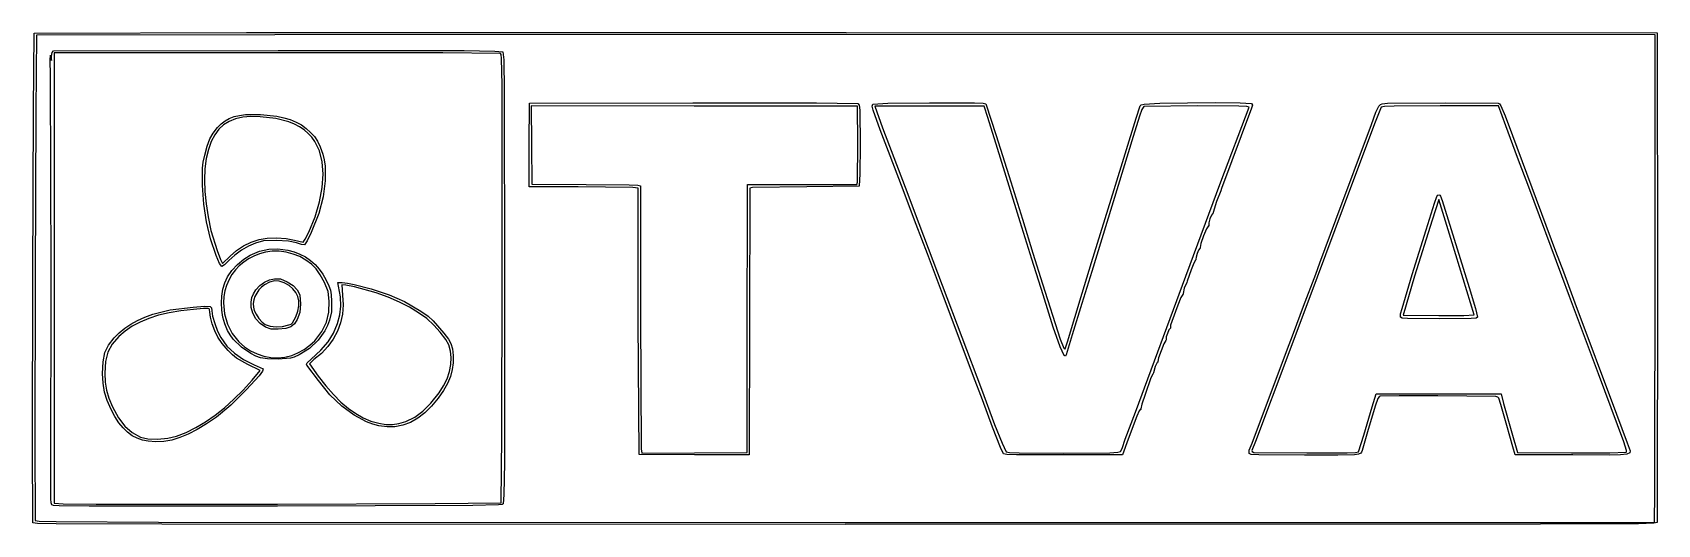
# Model space of a CAD drawing. Extents: x 3 to 412, y 0 to 124.
import ezdxf

# ---------------------------------------------------------------- set-up
doc = ezdxf.new("R2010")
doc.units = 0

msp = doc.modelspace()

# ---------------------------------------------------------------- linework, layer by layer
at = {"layer": 'Image'}
for p, q in [((3.430813, 104.53093), (3.644028, 123.819913)), ((3.644028, 123.819913), (57.042071, 123.993224)), ((4.212673, 123.317503), (4.007267, 104.195017)), ((64.199002, 123.455645), (4.212673, 123.317503)), ((57.042071, 123.993224), (208.130066, 124.010705)), ((208.108992, 123.473801), (64.199002, 123.455645)), ((411.7828, 123.406512), (208.108992, 123.473801)), ((208.130066, 124.010705), (412.359273, 123.943417)), ((411.828387, 69.447594), (411.7828, 123.406512)), ((412.359273, 123.943417), (412.409941, 62.467833)), ((7.974632, 118.075857), (8.110666, 118.950018)), ((8.110666, 118.950018), (8.437345, 119.351006)), ((8.437345, 119.351006), (65.055882, 119.513953)), ((8.682654, 118.842823), (8.614154, 62.333608)), ((64.598596, 118.912385), (8.682654, 118.842823)), ((106.491311, 118.896554), (64.598596, 118.912385)), ((65.055882, 119.513953), (111.887557, 119.445876)), ((121.0127, 118.714047), (106.491311, 118.896554)), ((111.887557, 119.445876), (119.660689, 119.32329)), ((119.660689, 119.32329), (121.655478, 119.10835)), ((121.172901, 118.451559), (121.0127, 118.714047)), ((121.655478, 119.10835), (121.870015, 117.101862)), ((7.670809, 117.171707), (7.695218, 118.142959)), ((7.726699, 113.071098), (7.670809, 117.171707)), ((7.695218, 118.142959), (7.720128, 118.285601)), ((7.720128, 118.285601), (7.753363, 118.171692)), ((7.753363, 118.171692), (7.934506, 116.963656)), ((7.934506, 116.963656), (7.974632, 118.075857)), ((121.293825, 117.454902), (121.172901, 118.451559)), ((121.43732, 110.832877), (121.293825, 117.454902)), ((121.870015, 117.101862), (121.994987, 109.289322)), ((7.877731, 63.016364), (7.726699, 113.071098)), ((121.467219, 62.090604), (121.43732, 110.832877)), ((121.994987, 109.289322), (122.08093, 62.255503)), ((3.258163, 62.317034), (3.430813, 104.53093)), ((4.007267, 104.195017), (3.825279, 62.32765)), ((51.685935, 101.770311), (52.752186, 102.371023)), ((52.752186, 102.371023), (53.939553, 102.820666)), ((53.939553, 102.820666), (55.28334, 103.129823)), ((56.117079, 102.642164), (54.289498, 102.248449)), ((55.28334, 103.129823), (56.818853, 103.309078)), ((58.200503, 102.812881), (56.117079, 102.642164)), ((56.818853, 103.309078), (60.606274, 103.320219)), ((60.561916, 102.771771), (58.200503, 102.812881)), ((64.462464, 102.341979), (60.561916, 102.771771)), ((60.606274, 103.320219), (64.703687, 102.905782)), ((67.720766, 101.519853), (64.462464, 102.341979)), ((64.703687, 102.905782), (66.481046, 102.53471)), ((66.481046, 102.53471), (68.096883, 102.047518)), ((128.299805, 95.688856), (128.369697, 106.225611)), ((128.369697, 106.225611), (169.461305, 106.293577)), ((169.842773, 105.488172), (128.763849, 105.556137)), ((128.763849, 105.556137), (128.833932, 95.689661)), ((169.461305, 106.293577), (200.641728, 106.276847)), ((210.921697, 105.420206), (169.842773, 105.488172)), ((200.641728, 106.276847), (211.071255, 106.082792)), ((210.996248, 96.1586), (210.921697, 105.420206)), ((211.071255, 106.082792), (211.362769, 105.713686)), ((211.362769, 105.713686), (211.517557, 104.428557)), ((211.517557, 104.428557), (211.589594, 95.628142)), ((214.679634, 105.469809), (214.814096, 105.949028)), ((214.891729, 104.41807), (214.679634, 105.469809)), ((214.814096, 105.949028), (218.586159, 106.178623)), ((216.667461, 99.514255), (214.891729, 104.41807)), ((229.108288, 105.489735), (215.329814, 105.414154)), ((215.329814, 105.414154), (217.230872, 99.982774)), ((218.586159, 106.178623), (229.047789, 106.318422)), ((229.047789, 106.318422), (240.380066, 106.324021)), ((242.88676, 105.420206), (229.108288, 105.489735)), ((240.380066, 106.324021), (242.580697, 106.227778)), ((242.580697, 106.227778), (243.29552, 106.049969)), ((243.77627, 102.601457), (242.88676, 105.420206)), ((243.29552, 106.049969), (245.906668, 98.037766)), ((246.179247, 94.816338), (243.77627, 102.601457)), ((275.56838, 84.480925), (281.084116, 102.435309)), ((281.959568, 102.908244), (280.368789, 97.769315)), ((281.084116, 102.435309), (282.116175, 105.548247)), ((282.578226, 104.629803), (281.959568, 102.908244)), ((282.116175, 105.548247), (282.409931, 105.794078)), ((282.409931, 105.794078), (283.15759, 105.959647)), ((283.076214, 105.391428), (282.578226, 104.629803)), ((296.596458, 105.554432), (283.076214, 105.391428)), ((283.15759, 105.959647), (287.116052, 106.191765)), ((287.116052, 106.191765), (300.990282, 106.347188)), ((307.007247, 105.486366), (296.596458, 105.554432)), ((300.990282, 106.347188), (307.318202, 106.265228)), ((302.414056, 86.360091), (309.54605, 105.218867)), ((310.201051, 104.962492), (302.636094, 84.684503)), ((309.031639, 105.38348), (307.007247, 105.486366)), ((307.318202, 106.265228), (310.172741, 106.090317)), ((309.54605, 105.218867), (309.031639, 105.38348)), ((310.172741, 106.090317), (310.430399, 105.733172)), ((310.430399, 105.733172), (310.201051, 104.962492)), ((340.363037, 100.868088), (341.49039, 103.940498)), ((342.839005, 105.218867), (341.306355, 101.393421)), ((341.49039, 103.940498), (342.255166, 105.471634)), ((342.255166, 105.471634), (342.636605, 105.835201)), ((342.636605, 105.835201), (343.08942, 106.02462)), ((343.648199, 105.381496), (342.839005, 105.218867)), ((343.08942, 106.02462), (344.425206, 106.162574)), ((346.086249, 105.484602), (343.648199, 105.381496)), ((344.425206, 106.162574), (359.130419, 106.329337)), ((357.71955, 105.554432), (346.086249, 105.484602)), ((372.342047, 105.554432), (357.71955, 105.554432)), ((359.130419, 106.329337), (372.258015, 106.208504)), ((372.258015, 106.208504), (372.624969, 106.007343)), ((374.223126, 100.520951), (372.342047, 105.554432)), ((372.624969, 106.007343), (372.987722, 105.508551)), ((372.987722, 105.508551), (374.017307, 103.049402)), ((374.017307, 103.049402), (375.904339, 98.037766)), ((47.838449, 97.185307), (48.679684, 98.683253)), ((49.094678, 98.220228), (48.214119, 96.543983)), ((48.679684, 98.683253), (49.775561, 100.073344)), ((50.120349, 99.617627), (49.094678, 98.220228)), ((49.775561, 100.073344), (50.705495, 101.007946)), ((51.313278, 100.74735), (50.120349, 99.617627)), ((50.705495, 101.007946), (51.685935, 101.770311)), ((52.695613, 101.620568), (51.313278, 100.74735)), ((54.289498, 102.248449), (52.695613, 101.620568)), ((69.133712, 100.953124), (67.720766, 101.519853)), ((68.096883, 102.047518), (69.565729, 101.439046)), ((70.415661, 100.278061), (69.133712, 100.953124)), ((69.565729, 101.439046), (70.902116, 100.704133)), ((71.57647, 99.491248), (70.415661, 100.278061)), ((70.902116, 100.704133), (72.120577, 99.837615)), ((72.625991, 98.589269), (71.57647, 99.491248)), ((72.120577, 99.837615), (73.235643, 98.834332)), ((73.4989, 97.637737), (72.625991, 98.589269)), ((73.235643, 98.834332), (74.178816, 97.768303)), ((219.165981, 92.937172), (216.667461, 99.514255)), ((217.230872, 99.982774), (222.941475, 85.01783)), ((331.415158, 76.830033), (340.363037, 100.868088)), ((341.306355, 101.393421), (339.155136, 95.621697)), ((377.186588, 92.534495), (374.223126, 100.520951)), ((46.568648, 93.102322), (47.164041, 95.388625)), ((47.478537, 94.525066), (46.948908, 92.228494)), ((47.164041, 95.388625), (47.838449, 97.185307)), ((48.214119, 96.543983), (47.478537, 94.525066)), ((74.256809, 96.579589), (73.4989, 97.637737)), ((74.178816, 97.768303), (74.953291, 96.594654)), ((75.427497, 94.165624), (74.256809, 96.579589)), ((74.953291, 96.594654), (75.637697, 95.173533)), ((76.137793, 91.391729), (75.427497, 94.165624)), ((75.637697, 95.173533), (76.310664, 93.365093)), ((128.229915, 85.152103), (128.299805, 95.688856)), ((128.833932, 95.689661), (128.904015, 85.823186)), ((210.924369, 86.292977), (210.996248, 96.1586)), ((211.589594, 95.628142), (211.523103, 88.400119)), ((245.906668, 98.037766), (249.526709, 86.360091)), ((249.128993, 85.286281), (246.179247, 94.816338)), ((280.368789, 97.769315), (269.93017, 63.810095)), ((339.155136, 95.621697), (333.28994, 79.917236)), ((375.904339, 98.037766), (386.749305, 68.910689)), ((46.020475, 89.856211), (46.204523, 91.348486)), ((46.204523, 91.348486), (46.568648, 93.102322)), ((46.948908, 92.228494), (46.625366, 89.68154)), ((76.387431, 88.302258), (76.137793, 91.391729)), ((76.310664, 93.365093), (76.678447, 91.952754)), ((76.678447, 91.952754), (76.900873, 90.344746)), ((76.900873, 90.344746), (76.918551, 86.674087)), ((222.015609, 85.420506), (219.165981, 92.937172)), ((379.973838, 85.01783), (377.186588, 92.534495)), ((46.038223, 85.420506), (46.020475, 89.856211)), ((46.625366, 89.68154), (46.508046, 86.911473)), ((46.508046, 86.911473), (46.597082, 83.945565)), ((76.176149, 84.941567), (76.387431, 88.302258)), ((76.918551, 86.674087), (76.381493, 82.617844)), ((210.777938, 85.68896), (210.924369, 86.292977)), ((211.523103, 88.400119), (211.363238, 85.311668)), ((249.526709, 86.360091), (252.472054, 76.964259)), ((293.601114, 62.602059), (302.414056, 86.360091)), ((46.352433, 80.717901), (46.038223, 85.420506)), ((46.597082, 83.945565), (46.892608, 80.811088)), ((76.381493, 82.617844), (75.307492, 78.440746)), ((75.503683, 81.354009), (76.176149, 84.941567)), ((140.589101, 85.149722), (128.229915, 85.152103)), ((128.904015, 85.823186), (142.595891, 85.753635)), ((154.35087, 84.978102), (140.589101, 85.149722)), ((142.595891, 85.753635), (153.448501, 85.629414)), ((153.448501, 85.629414), (155.652288, 85.515895)), ((155.75345, 84.808817), (154.35087, 84.978102)), ((155.652288, 85.515895), (156.290914, 85.350955)), ((155.75345, 51.334411), (155.75345, 84.808817)), ((156.290914, 85.350955), (156.287792, 52.601954)), ((183.211409, 81.595062), (183.270784, 85.68896)), ((183.270784, 85.68896), (197.024361, 85.68896)), ((183.807167, 84.821456), (183.739344, 51.2289)), ((184.540822, 84.96491), (183.807167, 84.821456)), ((198.205679, 85.139728), (184.540822, 84.96491)), ((197.024361, 85.68896), (210.777938, 85.68896)), ((211.363238, 85.311668), (198.205679, 85.139728)), ((225.75091, 75.621998), (222.015609, 85.420506)), ((222.941475, 85.01783), (226.405314, 75.890449)), ((251.934827, 76.293128), (249.128993, 85.286281)), ((269.908421, 66.09194), (275.56838, 84.480925)), ((302.411463, 84.078245), (301.316196, 81.434941)), ((302.636094, 84.684503), (302.411463, 84.078245)), ((357.328734, 81.942105), (355.647733, 76.768658)), ((356.215131, 80.991043), (356.832919, 82.678652)), ((356.832919, 82.678652), (357.08823, 83.033272)), ((357.08823, 83.033272), (357.348393, 83.138663)), ((358.325895, 78.647825), (357.328734, 81.942105)), ((357.348393, 83.138663), (357.591842, 83.06304)), ((357.591842, 83.06304), (357.800224, 82.813962)), ((357.800224, 82.813962), (358.187544, 81.662174)), ((388.323627, 62.736284), (379.973838, 85.01783)), ((47.012891, 76.292911), (46.352433, 80.717901)), ((46.892608, 80.811088), (47.39476, 77.535313)), ((75.307492, 78.440746), (73.352086, 73.588397)), ((74.369768, 77.583941), (75.503683, 81.354009)), ((183.144617, 47.837182), (183.211409, 81.595062)), ((300.063661, 77.9948), (299.700361, 77.071655)), ((300.346446, 78.29078), (300.063661, 77.9948)), ((300.460752, 78.318965), (300.346446, 78.29078)), ((300.485246, 78.638334), (300.460752, 78.318965)), ((301.316196, 81.434941), (300.485246, 78.638334)), ((333.28994, 79.917236), (326.737198, 62.333608)), ((354.124422, 74.279736), (356.215131, 80.991043)), ((358.187544, 81.662174), (364.94338, 59.783311)), ((360.673619, 71.058309), (358.325895, 78.647825)), ((48.040043, 72.040393), (47.012891, 76.292911)), ((47.39476, 77.535313), (48.103671, 74.145511)), ((48.103671, 74.145511), (49.665576, 69.077817)), ((71.881707, 71.921969), (72.774142, 73.675717)), ((72.774142, 73.675717), (74.369768, 77.583941)), ((228.554106, 68.239558), (225.75091, 75.621998)), ((226.405314, 75.890449), (232.286745, 60.320216)), ((254.865247, 66.897297), (251.934827, 76.293128)), ((252.472054, 76.964259), (255.137665, 68.373784)), ((298.874743, 74.584828), (298.11578, 72.76699)), ((299.340713, 75.295254), (298.874743, 74.584828)), ((299.452566, 75.235528), (299.340713, 75.295254)), ((299.423222, 76.032141), (299.398921, 75.387053)), ((299.398921, 75.387053), (299.452566, 75.235528)), ((299.700361, 77.071655), (299.423222, 76.032141)), ((327.372277, 65.957715), (331.415158, 76.830033)), ((350.662354, 63.004738), (354.124422, 74.279736)), ((355.647733, 76.768658), (351.247221, 62.599274)), ((49.454338, 67.855206), (48.040043, 72.040393)), ((54.551558, 69.045268), (56.33913, 70.24122)), ((57.565354, 70.175916), (55.805128, 69.133023)), ((56.33913, 70.24122), (58.253428, 71.189957)), ((59.309203, 70.956069), (57.565354, 70.175916)), ((58.253428, 71.189957), (60.233601, 71.856225)), ((61.349566, 71.481528), (59.309203, 70.956069)), ((60.233601, 71.856225), (62.265619, 72.181418)), ((64.518797, 71.584591), (61.349566, 71.481528)), ((62.265619, 72.181418), (64.656402, 72.265396)), ((67.64688, 71.464144), (64.518797, 71.584591)), ((64.656402, 72.265396), (67.059703, 72.113091)), ((67.059703, 72.113091), (69.12927, 71.729439)), ((69.665487, 70.990496), (67.64688, 71.464144)), ((69.12927, 71.729439), (71.343454, 71.192534)), ((70.954674, 70.619752), (69.665487, 70.990496)), ((71.704009, 70.547727), (70.954674, 70.619752)), ((71.343454, 71.192534), (71.881707, 71.921969)), ((72.327709, 71.486929), (71.704009, 70.547727)), ((73.352086, 73.588397), (72.327709, 71.486929)), ((297.153723, 69.581819), (296.846036, 69.200837)), ((297.27303, 69.646563), (297.153723, 69.581819)), ((297.444973, 70.840027), (297.243469, 69.802225)), ((297.243469, 69.802225), (297.27303, 69.646563)), ((298.11578, 72.76699), (297.444973, 70.840027)), ((366.274418, 52.873652), (360.673619, 71.058309)), ((50.319738, 65.851521), (49.454338, 67.855206)), ((49.454338, 67.855206), (49.454338, 67.855206)), ((49.665576, 69.077817), (50.515118, 66.784127)), ((50.863833, 65.01813), (50.319738, 65.851521)), ((50.515118, 66.784127), (51.001262, 65.825304)), ((51.001262, 65.825304), (52.951562, 67.637356)), ((52.639367, 66.527161), (51.515452, 65.461408)), ((54.129481, 67.894426), (52.639367, 66.527161)), ((52.951562, 67.637356), (54.551558, 69.045268)), ((52.951562, 67.637356), (52.951562, 67.637356)), ((53.363504, 64.013634), (54.784135, 65.570633)), ((55.805128, 69.133023), (54.129481, 67.894426)), ((54.784135, 65.570633), (56.382319, 66.932491)), ((56.376466, 66.173999), (55.264862, 65.23943)), ((57.603343, 66.989914), (56.376466, 66.173999)), ((56.382319, 66.932491), (57.973403, 67.920672)), ((58.936701, 67.680593), (57.603343, 66.989914)), ((57.973403, 67.920672), (60.393501, 68.914074)), ((60.367751, 68.239457), (58.936701, 67.680593)), ((61.887702, 68.659925), (60.367751, 68.239457)), ((60.393501, 68.914074), (62.680618, 69.441191)), ((63.576986, 68.899897), (61.887702, 68.659925)), ((62.680618, 69.441191), (64.98516, 69.521933)), ((65.324021, 68.893134), (63.576986, 68.899897)), ((64.98516, 69.521933), (67.457534, 69.176211)), ((67.086215, 68.653679), (65.324021, 68.893134)), ((68.820979, 68.195572), (67.086215, 68.653679)), ((67.457534, 69.176211), (69.056545, 68.751102)), ((70.485721, 67.532857), (68.820979, 68.195572)), ((69.056545, 68.751102), (70.545205, 68.177084)), ((72.037851, 66.679574), (70.485721, 67.532857)), ((70.545205, 68.177084), (71.92287, 67.454659)), ((71.92287, 67.454659), (73.188898, 66.584329)), ((73.434778, 65.649768), (72.037851, 66.679574)), ((73.188898, 66.584329), (74.342646, 65.566596)), ((74.633911, 64.457479), (73.434778, 65.649768)), ((74.342646, 65.566596), (75.383471, 64.40196)), ((232.611113, 57.501465), (228.554106, 68.239558)), ((257.670581, 57.904144), (254.865247, 66.897297)), ((255.137665, 68.373784), (257.534596, 60.722892)), ((267.498281, 58.306821), (269.908421, 66.09194)), ((295.6294, 65.897345), (294.938872, 64.241942)), ((296.049512, 66.628845), (295.6294, 65.897345)), ((296.190505, 66.699176), (296.049512, 66.628845)), ((296.196402, 67.421292), (296.163124, 66.868269)), ((296.163124, 66.868269), (296.190505, 66.699176)), ((296.475484, 68.339738), (296.196402, 67.421292)), ((296.846036, 69.200837), (296.475484, 68.339738)), ((326.333233, 63.138964), (327.372277, 65.957715)), ((386.749305, 68.910689), (388.714258, 63.675869)), ((411.774412, 8.039123), (411.828387, 69.447594)), ((3.190913, 20.019074), (3.258163, 62.317034)), ((3.825279, 62.32765), (3.739209, 20.383894)), ((7.78378, 11.123777), (7.877731, 63.016364)), ((8.614154, 62.333608), (8.682626, 5.462465)), ((51.515452, 65.461408), (50.863833, 65.01813)), ((51.626216, 60.928658), (52.305075, 62.440031)), ((52.709588, 61.789593), (52.049382, 60.292803)), ((52.305075, 62.440031), (53.363504, 64.013634)), ((53.422632, 63.040647), (52.709588, 61.789593)), ((54.27732, 64.192786), (53.422632, 63.040647)), ((55.264862, 65.23943), (54.27732, 64.192786)), ((61.587588, 61.117552), (62.842231, 61.689189)), ((62.842231, 61.689189), (64.172249, 61.976087)), ((64.117274, 61.425132), (62.912136, 61.127592)), ((65.314077, 61.35694), (64.117274, 61.425132)), ((64.172249, 61.976087), (65.6407, 61.93992)), ((65.6407, 61.93992), (67.313037, 61.217208)), ((75.664468, 62.960734), (74.633911, 64.457479)), ((75.383471, 64.40196), (76.31073, 63.090924)), ((76.718746, 61.025221), (75.664468, 62.960734)), ((76.31073, 63.090924), (77.12378, 61.633989)), ((77.12378, 61.633989), (77.82214, 60.165316)), ((121.371003, 22.223764), (121.467219, 62.090604)), ((122.08093, 62.255503), (122.031075, 15.662692)), ((269.93017, 63.810095), (267.451556, 55.756524)), ((280.930869, 28.374388), (293.601114, 62.602059)), ((294.008016, 61.394023), (293.85604, 60.991346)), ((294.938872, 64.241942), (294.008016, 61.394023)), ((326.737198, 62.333608), (319.346892, 42.602362)), ((323.290581, 55.085393), (326.333233, 63.138964)), ((348.072827, 54.488386), (350.662354, 63.004738)), ((351.247221, 62.599274), (348.374796, 52.799494)), ((390.274265, 57.501465), (388.323627, 62.736284)), ((388.714258, 63.675869), (391.617765, 55.890752)), ((412.409941, 62.467833), (412.325142, 0.522457)), ((50.755376, 55.861397), (50.851384, 57.611218)), ((50.851384, 57.611218), (51.141658, 59.309679)), ((51.141658, 59.309679), (51.626216, 60.928658)), ((51.378762, 57.476551), (51.304927, 55.890752)), ((51.616344, 58.899511), (51.378762, 57.476551)), ((52.049382, 60.292803), (51.616344, 58.899511)), ((58.41506, 57.209863), (58.804787, 58.208193)), ((58.804787, 58.208193), (59.455864, 59.208909)), ((59.182277, 57.53066), (58.907719, 56.647145)), ((60.151439, 59.154971), (59.182277, 57.53066)), ((59.455864, 59.208909), (60.44618, 60.283388)), ((60.830241, 59.856341), (60.151439, 59.154971)), ((60.44618, 60.283388), (61.587588, 61.117552)), ((61.62799, 60.457571), (60.830241, 59.856341)), ((62.912136, 61.127592), (61.62799, 60.457571)), ((66.573216, 60.929765), (65.314077, 61.35694)), ((67.78643, 60.253474), (66.573216, 60.929765)), ((67.313037, 61.217208), (68.817311, 60.252246)), ((68.761499, 59.453771), (67.78643, 60.253474)), ((69.496362, 58.536673), (68.761499, 59.453771)), ((68.817311, 60.252246), (69.851044, 59.153622)), ((69.988956, 57.508198), (69.496362, 58.536673)), ((69.851044, 59.153622), (70.295922, 58.457573)), ((70.237221, 56.374363), (69.988956, 57.508198)), ((70.295922, 58.457573), (70.539857, 57.814996)), ((70.539857, 57.814996), (70.663444, 55.666288)), ((77.631991, 58.737509), (76.718746, 61.025221)), ((77.93719, 56.296776), (77.631991, 58.737509)), ((77.82214, 60.165316), (78.207812, 59.078928)), ((78.207812, 59.078928), (78.392896, 57.937224)), ((78.392896, 57.937224), (78.489489, 56.302602)), ((80.266013, 60.118876), (80.080784, 60.991346)), ((80.080784, 60.991346), (81.198718, 60.991346)), ((80.724633, 57.412004), (80.266013, 60.118876)), ((80.838729, 55.074546), (80.724633, 57.412004)), ((82.075287, 60.361608), (81.079809, 60.406867)), ((81.079809, 60.406867), (81.253966, 57.811736)), ((81.198718, 60.991346), (82.502898, 60.875674)), ((81.253966, 57.811736), (81.387926, 55.402547)), ((84.253198, 59.918447), (82.075287, 60.361608)), ((82.502898, 60.875674), (84.225817, 60.552245)), ((84.225817, 60.552245), (88.46274, 59.423656)), ((89.706062, 58.406587), (84.253198, 59.918447)), ((88.46274, 59.423656), (92.979219, 57.888654)), ((92.79678, 57.293954), (89.706062, 58.406587)), ((95.607221, 56.096475), (92.79678, 57.293954)), ((92.979219, 57.888654), (96.844985, 56.230313)), ((232.286745, 60.320216), (242.170394, 34.146112)), ((237.56266, 44.3473), (232.611113, 57.501465)), ((257.534596, 60.722892), (262.002987, 46.740507)), ((260.252221, 49.729084), (257.670581, 57.904144)), ((263.797831, 46.092241), (267.498281, 58.306821)), ((292.851233, 58.03837), (292.383989, 57.230077)), ((292.984798, 58.112029), (292.851233, 58.03837)), ((293.227615, 59.623063), (292.950266, 58.289126)), ((292.950266, 58.289126), (292.984798, 58.112029)), ((293.85604, 60.991346), (293.227615, 59.623063)), ((364.94338, 59.783311), (366.574944, 54.500128)), ((397.530295, 38.038671), (390.274265, 57.501465)), ((33.459094, 53.008238), (37.822688, 54.106786)), ((37.629197, 53.402406), (34.940193, 52.764612)), ((40.556768, 53.90068), (37.629197, 53.402406)), ((37.822688, 54.106786), (43.675571, 54.837163)), ((43.726402, 54.260704), (40.556768, 53.90068)), ((43.675571, 54.837163), (46.469976, 55.035085)), ((46.237097, 54.478533), (43.726402, 54.260704)), ((47.436875, 54.485656), (46.237097, 54.478533)), ((46.469976, 55.035085), (47.904387, 55.007818)), ((47.694991, 54.383164), (47.436875, 54.485656)), ((47.805162, 54.195551), (47.694991, 54.383164)), ((47.821385, 53.5217), (47.805162, 54.195551)), ((47.996983, 52.291874), (47.821385, 53.5217)), ((47.904387, 55.007818), (48.244046, 54.645736)), ((48.244046, 54.645736), (48.355702, 53.899641)), ((48.355702, 53.899641), (48.558345, 52.515975)), ((50.853616, 54.088342), (50.755376, 55.861397)), ((51.146086, 52.320173), (50.853616, 54.088342)), ((51.304927, 55.890752), (51.554226, 53.104599)), ((58.254851, 56.091397), (58.41506, 57.209863)), ((58.292331, 54.730275), (58.254851, 56.091397)), ((58.649671, 53.283535), (58.292331, 54.730275)), ((59.423268, 51.893944), (58.649671, 53.283535)), ((58.907719, 56.647145), (58.783709, 55.74234)), ((58.783709, 55.74234), (58.818149, 54.835959)), ((58.818149, 54.835959), (59.01894, 53.947713)), ((59.01894, 53.947713), (59.47653, 53.028267)), ((69.495416, 52.400871), (69.992512, 53.814682)), ((70.527273, 53.461953), (69.861969, 51.72974)), ((69.992512, 53.814682), (70.239093, 55.141185)), ((70.239093, 55.141185), (70.237221, 56.374363)), ((70.663444, 55.666288), (70.527273, 53.461953)), ((77.233456, 51.025981), (77.853394, 53.53871)), ((77.853394, 53.53871), (77.93719, 56.296776)), ((78.483272, 53.642072), (77.999396, 51.561452)), ((78.489489, 56.302602), (78.483272, 53.642072)), ((80.602544, 52.893517), (80.838729, 55.074546)), ((81.387926, 55.402547), (81.216931, 53.079771)), ((98.149675, 54.805941), (95.607221, 56.096475)), ((96.844985, 56.230313), (100.972784, 53.799692)), ((100.436429, 53.414139), (98.149675, 54.805941)), ((102.479774, 51.912859), (100.436429, 53.414139)), ((100.972784, 53.799692), (102.789823, 52.505237)), ((267.451556, 55.756524), (265.037977, 47.837182)), ((291.616212, 55.286733), (290.119678, 51.230226)), ((292.383989, 57.230077), (291.616212, 55.286733)), ((320.71349, 48.239859), (323.290581, 55.085393)), ((347.721854, 53.093226), (348.072827, 54.488386)), ((366.574944, 54.500128), (367.075893, 52.292442)), ((391.617765, 55.890752), (402.089008, 27.837482)), ((25.041357, 48.373067), (26.441226, 49.516479)), ((26.441226, 49.516479), (27.982675, 50.551574)), ((28.269627, 50.001408), (26.499935, 48.792831)), ((27.982675, 50.551574), (29.665963, 51.478479)), ((30.263904, 51.065383), (28.269627, 50.001408)), ((29.665963, 51.478479), (31.49135, 52.297324)), ((32.48626, 51.986028), (30.263904, 51.065383)), ((31.49135, 52.297324), (33.459094, 53.008238)), ((34.940193, 52.764612), (32.48626, 51.986028)), ((48.460966, 50.642031), (47.996983, 52.291874)), ((49.119116, 48.860298), (48.460966, 50.642031)), ((48.558345, 52.515975), (49.08589, 50.694846)), ((49.08589, 50.694846), (49.81776, 48.792717)), ((51.632769, 50.585016), (51.146086, 52.320173)), ((51.554226, 53.104599), (52.295897, 50.505857)), ((52.313647, 48.910992), (51.632769, 50.585016)), ((52.295897, 50.505857), (53.507924, 48.150363)), ((60.520117, 50.690443), (59.423268, 51.893944)), ((59.47653, 53.028267), (60.21275, 51.993317)), ((60.21275, 51.993317), (61.048328, 51.066602)), ((61.84721, 49.801973), (60.520117, 50.690443)), ((61.048328, 51.066602), (61.803991, 50.47186)), ((61.803991, 50.47186), (63.057782, 50.015001)), ((63.280419, 49.291003), (61.84721, 49.801973)), ((61.84721, 49.801973), (61.84721, 49.801973)), ((63.057782, 50.015001), (64.541528, 49.835507)), ((65.053115, 49.268764), (63.280419, 49.291003)), ((64.541528, 49.835507), (66.142341, 49.936262)), ((66.988339, 49.472396), (65.053115, 49.268764)), ((66.142341, 49.936262), (67.747334, 50.320145)), ((68.276414, 49.869336), (66.988339, 49.472396)), ((67.747334, 50.320145), (68.298597, 50.554344)), ((67.747334, 50.320145), (67.747334, 50.320145)), ((69.155054, 50.581233), (68.276414, 49.869336)), ((68.298597, 50.554344), (68.704917, 50.89733)), ((68.704917, 50.89733), (69.495416, 52.400871)), ((69.861969, 51.72974), (69.155054, 50.581233)), ((76.043141, 48.66644), (77.233456, 51.025981)), ((77.477986, 50.189094), (76.814945, 48.877181)), ((77.999396, 51.561452), (77.477986, 50.189094)), ((79.020409, 48.236589), (80.010325, 50.65593)), ((80.74603, 50.854805), (79.980274, 48.739052)), ((80.010325, 50.65593), (80.602544, 52.893517)), ((81.216931, 53.079771), (80.74603, 50.854805)), ((104.291998, 50.293892), (102.479774, 51.912859)), ((102.789823, 52.505237), (104.109193, 51.380406)), ((104.109193, 51.380406), (106.816987, 48.272662)), ((105.885389, 48.549026), (104.291998, 50.293892)), ((155.933936, 17.678646), (155.75345, 51.334411)), ((156.287792, 52.601954), (156.452767, 19.11004)), ((183.739344, 51.2289), (183.671524, 17.636342)), ((261.964025, 44.808203), (260.252221, 49.729084)), ((289.6733, 49.447894), (289.370453, 49.068222)), ((289.78928, 49.518021), (289.6733, 49.447894)), ((289.799268, 50.238535), (289.751749, 49.686625)), ((289.751749, 49.686625), (289.78928, 49.518021)), ((290.119678, 51.230226), (289.799268, 50.238535)), ((347.667248, 52.273654), (347.721854, 53.093226)), ((348.074358, 52.059118), (347.667248, 52.273654)), ((347.667248, 52.273654), (347.667248, 52.273654)), ((349.46589, 51.935013), (348.074358, 52.059118)), ((348.374796, 52.799494), (357.324607, 52.669325)), ((357.449781, 51.863966), (349.46589, 51.935013)), ((357.324607, 52.669325), (363.645405, 52.729345)), ((365.501343, 51.934052), (357.449781, 51.863966)), ((363.645405, 52.729345), (366.274418, 52.873652)), ((366.786252, 52.063322), (365.501343, 51.934052)), ((366.274418, 52.873652), (366.274418, 52.873652)), ((367.075893, 52.292442), (366.786252, 52.063322)), ((21.428592, 43.367103), (22.330494, 45.269028)), ((23.228026, 45.45656), (22.12945, 43.436191)), ((22.330494, 45.269028), (23.78281, 47.121207)), ((24.951332, 47.438384), (23.228026, 45.45656)), ((23.78281, 47.121207), (25.041357, 48.373067)), ((26.499935, 48.792831), (24.951332, 47.438384)), ((49.877213, 47.234803), (49.119116, 48.860298)), ((49.81776, 48.792717), (50.633381, 47.166051)), ((50.94785, 45.670753), (49.877213, 47.234803)), ((50.633381, 47.166051), (52.170511, 45.013671)), ((52.469674, 43.876708), (50.94785, 45.670753)), ((52.92723, 47.840816), (52.313647, 48.910992)), ((53.73403, 46.771483), (52.92723, 47.840816)), ((53.507924, 48.150363), (55.168289, 46.093958)), ((55.783273, 44.754499), (53.73403, 46.771483)), ((55.168289, 46.093958), (56.58043, 44.850783)), ((71.563432, 44.183507), (73.04331, 45.25379)), ((75.097598, 46.473068), (72.914614, 44.425872)), ((73.04331, 45.25379), (74.24821, 46.367942)), ((74.24821, 46.367942), (76.043141, 48.66644)), ((76.814945, 48.877181), (75.097598, 46.473068)), ((75.834681, 43.977747), (77.679168, 46.078225)), ((78.924714, 46.743909), (77.5844, 44.880778)), ((77.679168, 46.078225), (79.020409, 48.236589)), ((79.980274, 48.739052), (78.924714, 46.743909)), ((107.272238, 46.670051), (105.885389, 48.549026)), ((106.816987, 48.272662), (107.933684, 46.751352)), ((107.99651, 45.281404), (107.272238, 46.670051)), ((107.933684, 46.751352), (108.57369, 45.659926)), ((108.446236, 43.747693), (107.99651, 45.281404)), ((108.57369, 45.659926), (108.959368, 44.284658)), ((183.137201, 18.173199), (183.144617, 47.837182)), ((262.002987, 46.740507), (262.890552, 44.514076)), ((263.269806, 44.352539), (263.797831, 46.092241)), ((265.037977, 47.837182), (263.533137, 42.781376)), ((288.109218, 45.595015), (287.38811, 43.818663)), ((288.582504, 46.450735), (288.109218, 45.595015)), ((288.698239, 46.577923), (288.582504, 46.450735)), ((288.710149, 47.299895), (288.668599, 46.757273)), ((288.668599, 46.757273), (288.698239, 46.577923)), ((288.996751, 48.211217), (288.710149, 47.299895)), ((289.370453, 49.068222), (288.996751, 48.211217)), ((319.002326, 43.67617), (320.71349, 48.239859)), ((20.838369, 38.068399), (20.967689, 41.079028)), ((20.967689, 41.079028), (21.428592, 43.367103)), ((21.548933, 41.100546), (21.379806, 38.172899)), ((22.12945, 43.436191), (21.548933, 41.100546)), ((52.170511, 45.013671), (54.039939, 43.182713)), ((53.541935, 42.797029), (52.469674, 43.876708)), ((54.532946, 41.992327), (53.541935, 42.797029)), ((54.039939, 43.182713), (56.293557, 41.6306)), ((57.437924, 40.388771), (54.532946, 41.992327)), ((58.173359, 43.098349), (55.783273, 44.754499)), ((56.293557, 41.6306), (58.983255, 40.314754)), ((56.58043, 44.850783), (58.114262, 43.827757)), ((58.114262, 43.827757), (59.745741, 43.031064)), ((59.406212, 42.480059), (58.173359, 43.098349)), ((60.61627, 42.041343), (59.406212, 42.480059)), ((59.745741, 43.031064), (61.450817, 42.466887)), ((62.376446, 41.797438), (60.616262, 42.041343)), ((60.616262, 42.041343), (60.61627, 42.041343)), ((61.450817, 42.466887), (63.205446, 42.141411)), ((65.068977, 41.743348), (62.376446, 41.797438)), ((63.205446, 42.141411), (64.985579, 42.060818)), ((64.985579, 42.060818), (66.767171, 42.231292)), ((68.13234, 41.926188), (65.068977, 41.743348)), ((66.767171, 42.231292), (68.526174, 42.659017)), ((69.112256, 42.234985), (68.13234, 41.926188)), ((68.526174, 42.659017), (69.995435, 43.27821)), ((68.526174, 42.659017), (68.526174, 42.659017)), ((70.33325, 42.812351), (69.112256, 42.234985)), ((69.995435, 43.27821), (71.563432, 44.183507)), ((72.914614, 44.425872), (70.33325, 42.812351)), ((72.33574, 40.774946), (73.335031, 41.732061)), ((74.069715, 41.596148), (72.934291, 40.547071)), ((73.335031, 41.732061), (75.834681, 43.977747)), ((75.964384, 43.161057), (74.069715, 41.596148)), ((77.5844, 44.880778), (75.964384, 43.161057)), ((108.625272, 42.099821), (108.446236, 43.747693)), ((108.537475, 40.368695), (108.625272, 42.099821)), ((108.959368, 44.284658), (109.151092, 42.596848)), ((109.151092, 42.596848), (109.138618, 40.795863)), ((240.179499, 37.36754), (237.56266, 44.3473)), ((262.994746, 42.6546), (261.964025, 44.808203)), ((262.890552, 44.514076), (263.125462, 44.227303)), ((263.313685, 42.463372), (262.994746, 42.6546)), ((263.125462, 44.227303), (263.269806, 44.352539)), ((263.533137, 42.781376), (263.313685, 42.463372)), ((286.58136, 40.923504), (286.452055, 40.857421)), ((286.757151, 42.016259), (286.554316, 41.082383)), ((286.554316, 41.082383), (286.58136, 40.923504)), ((287.38811, 43.818663), (286.757151, 42.016259)), ((310.312229, 20.585239), (319.002326, 43.67617)), ((319.346892, 42.602362), (311.214643, 20.991948)), ((20.957378, 35.651595), (20.838369, 38.068399)), ((21.379806, 38.172899), (21.481958, 35.931252)), ((60.257519, 37.498218), (57.10766, 34.027158)), ((60.563054, 38.858666), (57.437924, 40.388771)), ((58.488348, 36.435276), (60.563054, 38.858666)), ((58.983255, 40.314754), (61.283196, 39.235657)), ((61.115242, 38.665375), (60.257519, 37.498218)), ((61.283196, 39.235657), (61.115242, 38.665375)), ((72.200884, 40.474735), (72.33574, 40.774946)), ((72.266396, 40.233365), (72.200884, 40.474735)), ((75.233978, 36.300848), (72.266396, 40.233365)), ((72.934291, 40.547071), (75.106274, 37.438263)), ((75.106274, 37.438263), (77.063507, 34.956501)), ((107.576805, 36.780298), (108.1867, 38.585219)), ((108.430367, 37.342736), (107.703401, 35.61839)), ((108.1867, 38.585219), (108.537475, 40.368695)), ((108.911703, 39.081069), (108.430367, 37.342736)), ((109.138618, 40.795863), (108.911703, 39.081069)), ((242.40261, 31.46159), (240.179499, 37.36754)), ((284.856355, 36.964863), (283.349026, 32.835873)), ((285.302336, 37.904445), (284.856355, 36.964863)), ((285.469235, 38.307124), (285.302336, 37.904445)), ((285.887283, 39.819882), (285.469235, 38.307124)), ((286.452055, 40.857421), (285.887283, 39.819882)), ((403.908128, 20.864808), (397.530295, 38.038671)), ((21.334508, 33.424181), (20.957378, 35.651595)), ((21.99992, 31.259093), (21.334508, 33.424181)), ((21.481958, 35.931252), (21.817149, 33.894962)), ((21.817149, 33.894962), (22.430687, 31.870085)), ((57.10766, 34.027158), (53.103404, 30.130222)), ((53.899436, 31.590045), (56.215039, 33.909076)), ((56.215039, 33.909076), (58.488348, 36.435276)), ((78.094437, 32.754035), (75.233978, 36.300848)), ((77.063507, 34.956501), (78.97644, 32.783407)), ((81.115701, 29.867344), (78.094437, 32.754035)), ((78.97644, 32.783407), (80.86053, 30.906963)), ((103.520752, 30.595394), (105.595078, 33.229742)), ((106.686517, 33.81853), (105.335429, 31.853657)), ((105.595078, 33.229742), (106.711645, 34.984838)), ((107.703401, 35.61839), (106.686517, 33.81853)), ((106.711645, 34.984838), (107.576805, 36.780298)), ((242.170394, 34.146112), (245.489098, 25.287185)), ((283.349026, 32.835873), (282.538965, 30.400293)), ((340.594309, 29.716649), (341.579643, 32.938077)), ((341.579643, 32.938077), (357.293624, 32.938077)), ((357.293624, 32.938077), (373.007605, 32.938077)), ((373.007605, 32.938077), (373.639959, 30.522005)), ((22.983772, 29.029262), (21.99992, 31.259093)), ((22.430687, 31.870085), (23.367878, 29.662679)), ((23.951091, 27.24954), (22.983772, 29.029262)), ((23.367878, 29.662679), (24.854609, 26.91864)), ((49.16635, 27.592089), (51.54779, 29.482833)), ((53.103404, 30.130222), (49.514536, 27.115158)), ((51.54779, 29.482833), (53.899436, 31.590045)), ((80.86053, 30.906963), (82.731234, 29.315147)), ((84.206046, 27.580019), (81.115701, 29.867344)), ((82.731234, 29.315147), (84.604007, 27.995943)), ((101.503843, 28.574308), (103.520752, 30.595394)), ((103.709231, 29.866495), (101.997217, 28.19046)), ((105.335429, 31.853657), (103.709231, 29.866495)), ((244.986866, 24.616055), (242.40261, 31.46159)), ((281.877048, 28.686253), (281.295835, 27.369917)), ((282.249128, 29.114857), (281.877048, 28.686253)), ((282.356621, 29.059354), (282.249128, 29.114857)), ((282.538965, 30.400293), (282.301674, 29.211766)), ((282.301674, 29.211766), (282.356621, 29.059354)), ((338.466824, 22.602663), (340.594309, 29.716649)), ((341.341703, 29.895978), (339.404453, 23.408019)), ((342.007679, 31.773939), (341.341703, 29.895978)), ((342.292327, 32.193811), (342.007679, 31.773939)), ((342.599478, 32.375496), (342.292327, 32.193811)), ((347.339082, 32.481676), (342.599478, 32.375496)), ((357.087418, 32.496542), (347.339082, 32.481676)), ((371.728532, 32.302297), (357.087418, 32.496542)), ((372.162174, 32.157446), (371.728532, 32.302297)), ((372.45715, 31.860965), (372.162174, 32.157446)), ((372.970246, 30.253554), (372.45715, 31.860965)), ((374.426749, 25.018734), (372.970246, 30.253554)), ((373.639959, 30.522005), (375.71204, 23.139568)), ((24.956189, 25.708725), (23.951091, 27.24954)), ((24.854609, 26.91864), (26.45994, 24.798548)), ((26.008816, 24.39845), (24.956189, 25.708725)), ((26.45994, 24.798548), (28.265267, 23.213992)), ((44.339089, 24.478601), (46.761366, 25.922462)), ((47.015845, 25.397921), (44.662731, 23.969532)), ((46.761366, 25.922462), (49.16635, 27.592089)), ((49.514536, 27.115158), (47.015845, 25.397921)), ((87.325271, 25.917629), (84.206046, 27.580019)), ((84.604007, 27.995943), (86.494306, 26.937329)), ((86.494306, 26.937329), (88.417588, 26.127287)), ((88.883152, 25.328775), (87.325271, 25.917629)), ((88.417588, 26.127287), (90.38931, 25.553798)), ((90.433178, 24.905744), (88.883152, 25.328775)), ((90.38931, 25.553798), (92.203497, 25.242726)), ((92.468772, 24.625829), (90.433178, 24.905744)), ((90.433178, 24.905744), (90.433178, 24.905744)), ((92.203497, 25.242726), (93.851206, 25.208886)), ((94.473211, 24.682524), (92.468772, 24.625829)), ((93.851206, 25.208886), (95.47673, 25.461942)), ((96.437385, 25.071582), (94.473211, 24.682524)), ((95.47673, 25.461942), (97.224362, 26.011556)), ((98.352184, 25.788756), (96.437385, 25.071582)), ((97.224362, 26.011556), (99.439872, 27.076393)), ((97.224362, 26.011556), (97.224362, 26.011556)), ((100.208498, 26.829797), (98.352184, 25.788756)), ((99.439872, 27.076393), (101.503843, 28.574308)), ((101.997217, 28.19046), (100.208498, 26.829797)), ((246.963618, 19.432133), (244.986866, 24.616055)), ((245.489098, 25.287185), (247.352175, 20.543549)), ((278.366187, 21.528853), (280.930869, 28.374388)), ((281.295835, 27.369917), (279.120751, 21.528853)), ((376.000065, 19.649686), (374.426749, 25.018734)), ((402.089008, 27.837482), (404.787251, 20.636925)), ((27.118724, 23.310347), (26.008816, 24.39845)), ((28.295663, 22.436048), (27.118724, 23.310347)), ((28.265267, 23.213992), (30.351983, 22.076561)), ((29.549386, 21.767185), (28.295663, 22.436048)), ((30.889644, 21.295389), (29.549386, 21.767185)), ((30.351983, 22.076561), (32.202184, 21.666043)), ((32.326187, 21.012294), (30.889644, 21.295389)), ((32.202184, 21.666043), (34.6768, 21.572047)), ((34.283956, 20.87736), (32.326187, 21.012294)), ((32.326187, 21.012294), (32.326187, 21.012294)), ((36.250696, 20.982771), (34.283956, 20.87736)), ((34.6768, 21.572047), (37.267925, 21.782861)), ((38.249177, 21.33661), (36.250696, 20.982771)), ((37.267925, 21.782861), (39.467653, 22.286772)), ((40.302164, 21.94696), (38.249177, 21.33661)), ((39.467653, 22.286772), (41.905768, 23.265154)), ((39.467653, 22.286772), (39.467653, 22.286772)), ((42.432426, 22.821906), (40.302164, 21.94696)), ((41.905768, 23.265154), (44.339089, 24.478601)), ((44.662731, 23.969532), (42.432426, 22.821906)), ((121.200966, 5.511273), (121.371003, 22.223764)), ((247.352175, 20.543549), (248.385065, 18.374539)), ((277.576327, 19.19907), (278.366187, 21.528853)), ((279.120751, 21.528853), (277.675784, 17.636294)), ((309.598761, 18.813382), (310.312229, 20.585239)), ((311.214643, 20.991948), (310.270002, 18.66435)), ((337.073106, 18.374539), (338.466824, 22.602663)), ((339.404453, 23.408019), (338.018832, 18.710105)), ((375.71204, 23.139568), (377.151716, 18.173199)), ((404.603819, 18.702314), (403.908128, 20.864808)), ((404.787251, 20.636925), (405.529863, 18.6567)), ((3.293903, 0.477896), (3.190913, 20.019074)), ((3.739209, 20.383894), (3.82156, 1.03224)), ((169.892972, 17.566839), (155.933936, 17.678694)), ((155.933936, 17.678694), (155.933936, 17.678646)), ((156.452767, 19.11004), (156.624003, 18.034)), ((156.624003, 18.034), (169.8806, 18.103601)), ((169.8806, 18.103601), (183.137201, 18.173199)), ((183.671524, 17.636342), (169.892972, 17.566839)), ((247.714998, 17.835396), (246.963618, 19.432133)), ((248.528427, 17.673735), (247.714998, 17.835396)), ((247.714998, 17.835396), (247.714998, 17.835396)), ((248.385065, 18.374539), (249.266363, 18.21305)), ((250.98056, 17.581126), (248.528427, 17.673735)), ((249.266363, 18.21305), (251.679777, 18.109817)), ((262.834027, 17.566945), (250.98056, 17.581126)), ((251.679777, 18.109817), (262.782441, 18.038974)), ((262.782441, 18.038974), (274.455129, 18.110125)), ((277.675784, 17.636294), (262.834027, 17.566945)), ((274.455129, 18.110125), (276.489293, 18.237665)), ((276.489293, 18.237665), (277.157942, 18.460828)), ((277.157942, 18.460828), (277.576327, 19.19907)), ((277.157942, 18.460828), (277.157942, 18.460828)), ((309.539303, 17.907077), (309.598761, 18.813382)), ((310.08237, 17.694523), (309.539303, 17.907077)), ((309.539303, 17.907077), (309.539303, 17.907077)), ((312.051608, 17.571888), (310.08237, 17.694523)), ((310.270002, 18.66435), (310.350356, 18.406575)), ((310.350356, 18.406575), (310.751781, 18.231119)), ((310.751781, 18.231119), (324.097427, 18.075531)), ((323.524922, 17.502069), (312.051608, 17.571888)), ((331.893811, 17.516157), (323.524922, 17.502069)), ((324.097427, 18.075531), (334.224973, 18.116443)), ((336.116645, 17.640307), (331.893811, 17.516157)), ((334.224973, 18.116443), (336.355487, 18.213654)), ((337.133814, 17.782039), (336.116645, 17.640307)), ((336.355487, 18.213654), (337.073106, 18.374539)), ((337.073106, 18.374539), (337.073106, 18.374539)), ((337.667096, 17.997347), (337.133814, 17.782039)), ((337.900699, 18.301584), (337.667096, 17.997347)), ((338.018832, 18.710105), (337.900699, 18.301584)), ((376.579767, 17.636294), (376.000065, 19.649686)), ((391.063252, 17.56687), (376.579767, 17.636294)), ((377.151716, 18.173199), (390.732285, 18.103598)), ((390.732285, 18.103598), (400.391509, 18.122726)), ((400.432278, 17.516371), (391.063252, 17.56687)), ((400.391509, 18.122726), (404.544179, 18.266454)), ((403.080905, 17.572282), (400.432278, 17.516371)), ((404.666344, 17.748081), (403.080905, 17.572282)), ((404.544179, 18.266454), (404.625909, 18.388383)), ((404.625909, 18.388383), (404.603819, 18.702314)), ((405.409146, 18.093108), (404.666344, 17.748081)), ((405.529863, 18.6567), (405.409146, 18.093108)), ((122.031075, 15.662692), (121.917462, 7.521063)), ((7.780079, 6.535435), (7.78378, 11.123777)), ((7.870472, 5.473794), (7.780079, 6.535435)), ((8.031904, 4.998276), (7.870472, 5.473794)), ((8.475895, 4.8726), (8.031904, 4.998276)), ((8.031904, 4.998276), (8.031904, 4.998276)), ((9.88641, 4.776424), (8.475895, 4.8726)), ((8.682626, 5.462465), (10.925078, 5.281951)), ((17.479064, 4.661599), (9.88641, 4.776424)), ((10.925078, 5.281951), (19.261356, 5.185542)), ((64.855289, 4.665256), (17.479064, 4.661599)), ((19.261356, 5.185542), (64.898979, 5.194014)), ((114.081066, 4.807923), (64.855289, 4.665256)), ((64.898979, 5.194014), (104.570433, 5.325767)), ((104.570433, 5.325767), (121.200966, 5.511273)), ((120.524087, 4.974766), (114.081066, 4.807923)), ((121.455407, 5.106392), (120.524087, 4.974766)), ((121.200966, 5.511273), (121.200966, 5.511273)), ((121.717943, 5.279422), (121.455407, 5.106392)), ((121.917462, 7.521063), (121.717943, 5.279422)), ((411.67485, 0.589572), (411.774412, 8.039123)), ((4.486417, 0.348372), (3.293903, 0.477896)), ((3.293903, 0.477896), (3.293903, 0.477896)), ((3.82156, 1.03224), (4.875378, 0.895298)), ((9.125438, 0.247981), (4.486417, 0.348372)), ((4.875378, 0.895298), (9.167952, 0.789801)), ((35.777771, 0.119972), (9.125438, 0.247981)), ((9.167952, 0.789801), (34.961899, 0.656886)), ((34.961899, 0.656886), (207.832735, 0.589572)), ((207.822985, 0.052667), (35.777771, 0.119972)), ((382.927711, 0.119978), (207.822985, 0.052667)), ((207.832735, 0.589572), (411.67485, 0.589572)), ((407.655558, 0.26052), (382.927711, 0.119978)), ((411.474598, 0.373964), (407.655558, 0.26052)), ((412.325142, 0.522457), (411.474598, 0.373964))]:
    msp.add_line(p, q, dxfattribs=at)

doc.saveas('drawing.dxf')
